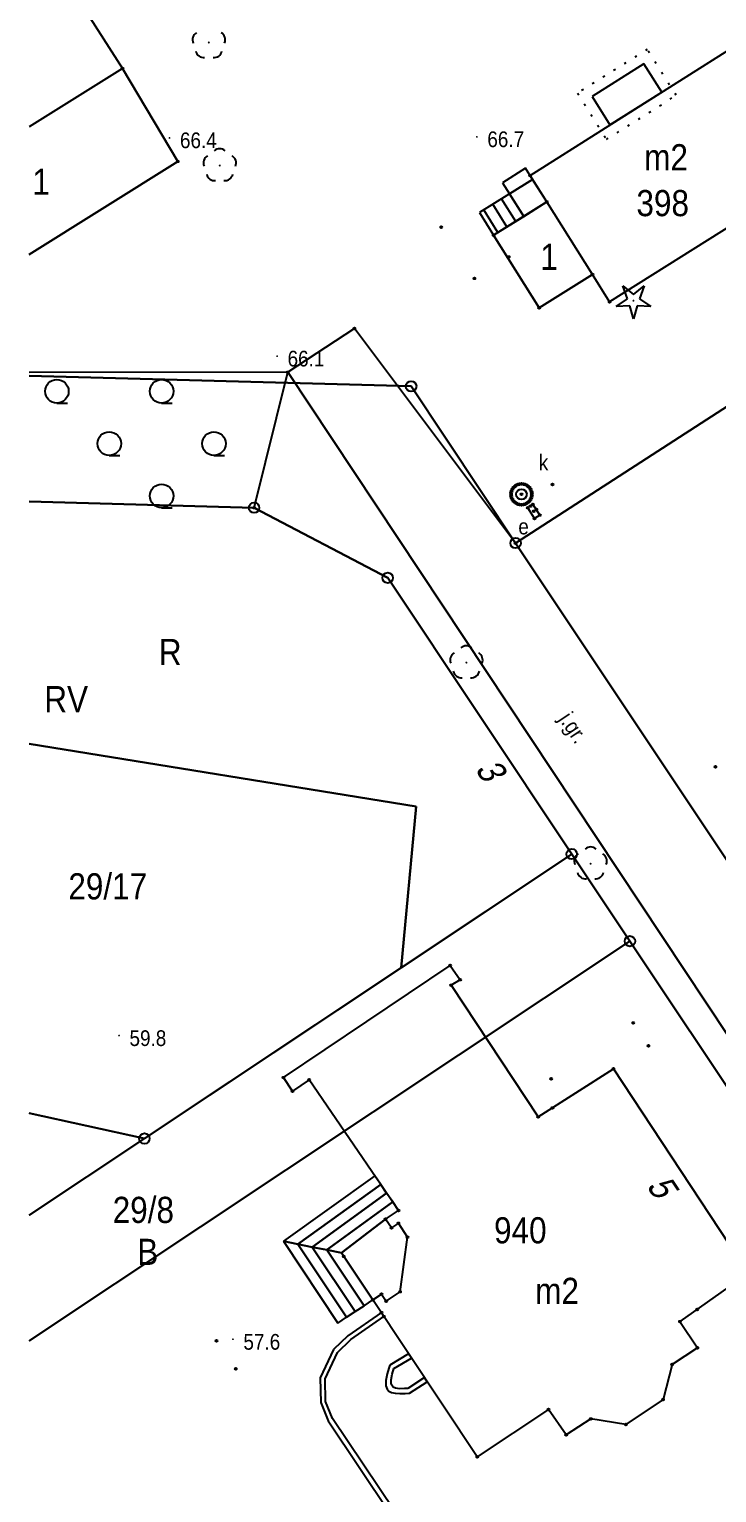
# Model space of a CAD drawing. Extents: x 6545332 to 6545538, y 5876272 to 5876530.
# Drawn here: x 6545332.3 to 6545365.1, y 5876333.7 to 5876403.6 of the extents above; entities that cross this region are included whole.
import ezdxf
from ezdxf.enums import TextEntityAlignment as Align

# ---------------------------------------------------------------- set-up
doc = ezdxf.new("R2010")
doc.units = 0
doc.header["$MEASUREMENT"] = 0
doc.linetypes.add('egbw09_500', pattern=[0.5, 0, -0.5])
doc.layers.add('1', color=8, linetype='CONTINUOUS')
doc.styles.get("Standard").update_dxf_attribs({"font": 'txt', "width": 0.75})

msp = doc.modelspace()

# ---------------------------------------------------------------- hatches: boundary and pattern name
at = {"layer": '1', "linetype": 'Continuous'}
h = msp.add_hatch(color=256, dxfattribs=at)
edge = h.paths.add_edge_path()
edge.add_arc((6545340.88, 5876403.01), 0.05, 0, 360)
h = msp.add_hatch(color=256, dxfattribs=at)
edge = h.paths.add_edge_path()
edge.add_arc((6545339, 5876398.45), 0.045, 0, 360)
h = msp.add_hatch(color=256, dxfattribs=at)
edge = h.paths.add_edge_path()
edge.add_arc((6545353.68, 5876398.5), 0.045, 0, 360)
h = msp.add_hatch(color=256, dxfattribs=at)
edge = h.paths.add_edge_path()
edge.add_arc((6545341.4, 5876397.13), 0.05, 0, 360)
h = msp.add_hatch(color=256, dxfattribs=at)
edge = h.paths.add_edge_path()
edge.add_arc((6545361.16, 5876390.67), 0.05, 0, 360)
h = msp.add_hatch(color=256, dxfattribs=at)
edge = h.paths.add_edge_path()
edge.add_arc((6545344.14, 5876388.02), 0.045, 0, 360)
h = msp.add_hatch(color=256, dxfattribs=at)
edge = h.paths.add_edge_path()
edge.add_arc((6545353.18, 5876373.38), 0.05, 0, 360)
h = msp.add_hatch(color=256, dxfattribs=at)
edge = h.paths.add_edge_path()
edge.add_arc((6545359.11, 5876363.77), 0.05, 0, 360)
h = msp.add_hatch(color=256, dxfattribs=at)
edge = h.paths.add_edge_path()
edge.add_arc((6545336.59, 5876355.56), 0.045, 0, 360)
h = msp.add_hatch(color=256, dxfattribs=at)
edge = h.paths.add_edge_path()
edge.add_arc((6545342.03, 5876341.05), 0.045, 0, 360)

# ---------------------------------------------------------------- linework, layer by layer
at = {"layer": '1'}
for p, q in [((6545332.303, 5876408.735), (6545336.76, 5876401.77)), ((6545356.22, 5876396.66), (6545366.49, 5876403.15)), ((6545336.76, 5876401.77), (6545332.303, 5876398.973)), ((6545339.39, 5876397.33), (6545336.76, 5876401.77)), ((6545336.76, 5876401.77), (6545339.39, 5876397.33)), ((6545361.66, 5876401.99), (6545359.18, 5876400.43)), ((6545362.51, 5876400.64), (6545361.66, 5876401.99)), ((6545359.18, 5876400.43), (6545360.03, 5876399.07)), ((6545360.03, 5876399.07), (6545362.51, 5876400.64)), ((6545332.303, 5876392.88), (6545339.39, 5876397.33)), ((6545339.39, 5876397.33), (6545332.303, 5876392.88)), ((6545356.01, 5876397), (6545354.91, 5876396.31)), ((6545356.01, 5876397), (6545354.91, 5876396.31)), ((6545356.34, 5876396.47), (6545356.01, 5876397)), ((6545356.34, 5876396.47), (6545356.01, 5876397)), ((6545357.02, 5876395.39), (6545356.22, 5876396.66)), ((6545370.29, 5876397.09), (6545360.02, 5876390.61)), ((6545354.91, 5876396.31), (6545355.24, 5876395.78)), ((6545354.91, 5876396.31), (6545355.24, 5876395.78)), ((6545356.34, 5876396.47), (6545355.24, 5876395.78)), ((6545356.34, 5876396.47), (6545355.24, 5876395.78)), ((6545355.24, 5876395.78), (6545356.34, 5876396.47)), ((6545355.24, 5876395.78), (6545356.34, 5876396.47)), ((6545357.02, 5876395.39), (6545356.34, 5876396.47)), ((6545357.02, 5876395.39), (6545356.34, 5876396.47)), ((6545355.24, 5876395.78), (6545353.8, 5876394.88)), ((6545355.24, 5876395.78), (6545353.8, 5876394.88)), ((6545355.112, 5876394.195), (6545354.436, 5876395.277)), ((6545357.02, 5876395.39), (6545354.48, 5876393.8)), ((6545354.48, 5876393.8), (6545357.02, 5876395.39)), ((6545355.536, 5876394.46), (6545354.86, 5876395.542)), ((6545355.92, 5876394.7), (6545355.24, 5876395.78)), ((6545355.92, 5876394.7), (6545355.24, 5876395.78)), ((6545355.24, 5876395.78), (6545355.92, 5876394.7)), ((6545355.24, 5876395.78), (6545355.92, 5876394.7)), ((6545355.92, 5876394.7), (6545357.02, 5876395.39)), ((6545355.92, 5876394.7), (6545357.02, 5876395.39)), ((6545359.2, 5876391.92), (6545357.02, 5876395.39)), ((6545353.8, 5876394.88), (6545354.48, 5876393.8)), ((6545353.8, 5876394.88), (6545354.48, 5876393.8)), ((6545354.688, 5876393.93), (6545354.012, 5876395.012)), ((6545354.48, 5876393.8), (6545355.92, 5876394.7)), ((6545354.48, 5876393.8), (6545355.92, 5876394.7)), ((6545354.48, 5876393.8), (6545356.66, 5876390.33)), ((6545356.66, 5876390.33), (6545354.48, 5876393.8)), ((6545355.53, 5876379.09), (6545378.18, 5876393.74)), ((6545378.18, 5876393.74), (6545355.53, 5876379.09)), ((6545355.53, 5876379.09), (6545378.18, 5876393.74)), ((6545355.53, 5876379.09), (6545378.18, 5876393.74)), ((6545356.66, 5876390.33), (6545359.2, 5876391.92)), ((6545359.2, 5876391.92), (6545356.66, 5876390.33)), ((6545360.02, 5876390.61), (6545359.2, 5876391.92)), ((6545347.83, 5876389.34), (6545344.65, 5876387.25)), ((6545355.53, 5876379.09), (6545347.83, 5876389.34)), ((6545344.65, 5876387.25), (6545332.303, 5876387.246)), ((6545332.303, 5876387.079), (6545350.54, 5876386.58)), ((6545350.54, 5876386.58), (6545332.303, 5876387.079)), ((6545332.303, 5876387.079), (6545350.54, 5876386.58)), ((6545343.04, 5876380.78), (6545344.65, 5876387.25)), ((6545344.65, 5876387.25), (6545402.46, 5876300.06)), ((6545350.54, 5876386.58), (6545355.53, 5876379.09)), ((6545355.53, 5876379.09), (6545350.54, 5876386.58)), ((6545350.54, 5876386.58), (6545355.53, 5876379.09)), ((6545332.303, 5876381.075), (6545343.04, 5876380.78)), ((6545332.303, 5876381.075), (6545343.04, 5876380.78)), ((6545332.303, 5876381.073), (6545343.04, 5876380.78)), ((6545343.04, 5876380.78), (6545332.303, 5876381.073)), ((6545343.04, 5876380.78), (6545332.303, 5876381.073)), ((6545343.04, 5876380.78), (6545349.42, 5876377.43)), ((6545349.42, 5876377.43), (6545343.04, 5876380.78)), ((6545349.42, 5876377.43), (6545343.04, 5876380.78)), ((6545343.04, 5876380.78), (6545349.42, 5876377.43)), ((6545356.11, 5876380.78), (6545356.36, 5876380.94)), ((6545356.43, 5876380.27), (6545356.11, 5876380.78)), ((6545356.36, 5876380.94), (6545356.69, 5876380.43)), ((6545356.69, 5876380.43), (6545356.43, 5876380.27)), ((6545391.27, 5876325.4), (6545355.53, 5876379.09)), ((6545355.53, 5876379.09), (6545370.86, 5876356.06)), ((6545355.53, 5876379.09), (6545370.86, 5876356.06)), ((6545370.86, 5876356.06), (6545355.53, 5876379.09)), ((6545355.53, 5876379.09), (6545370.86, 5876356.06)), ((6545349.42, 5876377.43), (6545358.21, 5876364.23)), ((6545358.21, 5876364.23), (6545349.42, 5876377.43)), ((6545358.21, 5876364.23), (6545349.42, 5876377.43)), ((6545349.42, 5876377.43), (6545358.21, 5876364.23)), ((6545332.303, 5876369.506), (6545350.78, 5876366.51)), ((6545350.78, 5876366.51), (6545332.303, 5876369.506)), ((6545332.303, 5876369.506), (6545350.78, 5876366.51)), ((6545350.78, 5876366.51), (6545332.303, 5876369.506)), ((6545350.78, 5876366.51), (6545350.06, 5876358.8)), ((6545350.06, 5876358.8), (6545350.78, 5876366.51)), ((6545350.78, 5876366.51), (6545350.06, 5876358.8)), ((6545350.06, 5876358.8), (6545350.78, 5876366.51)), ((6545337.8, 5876350.64), (6545358.21, 5876364.23)), ((6545358.21, 5876364.23), (6545350.06, 5876358.8)), ((6545350.06, 5876358.8), (6545358.21, 5876364.23)), ((6545350.06, 5876358.8), (6545358.21, 5876364.23)), ((6545360.99, 5876360.07), (6545358.21, 5876364.23)), ((6545358.21, 5876364.23), (6545360.99, 5876360.07)), ((6545358.21, 5876364.23), (6545360.99, 5876360.07)), ((6545360.99, 5876360.07), (6545332.303, 5876340.969)), ((6545332.303, 5876340.969), (6545360.99, 5876360.07)), ((6545360.99, 5876360.07), (6545332.303, 5876340.969)), ((6545379.27, 5876332.6), (6545360.99, 5876360.07)), ((6545360.99, 5876360.07), (6545379.27, 5876332.6)), ((6545379.27, 5876332.6), (6545360.99, 5876360.07)), ((6545344.44, 5876353.55), (6545352.4, 5876358.91)), ((6545352.4, 5876358.91), (6545352.88, 5876358.23)), ((6545350.06, 5876358.8), (6545337.8, 5876350.64)), ((6545337.8, 5876350.64), (6545350.06, 5876358.8)), ((6545337.8, 5876350.64), (6545350.06, 5876358.8)), ((6545352.88, 5876358.23), (6545352.45, 5876357.96)), ((6545352.45, 5876357.96), (6545356.61, 5876351.67)), ((6545344.87, 5876352.9), (6545344.44, 5876353.55)), ((6545345.67, 5876353.44), (6545344.87, 5876352.9)), ((6545349.94, 5876347.2), (6545345.67, 5876353.44)), ((6545356.61, 5876351.67), (6545360.2, 5876353.97)), ((6545360.2, 5876353.97), (6545366.64, 5876344.2)), ((6545332.303, 5876351.853), (6545337.8, 5876350.64)), ((6545337.8, 5876350.64), (6545332.303, 5876351.853)), ((6545332.303, 5876351.853), (6545337.8, 5876350.64)), ((6545332.303, 5876351.853), (6545337.8, 5876350.64)), ((6545337.8, 5876350.64), (6545332.303, 5876346.983)), ((6545332.303, 5876346.983), (6545337.8, 5876350.64)), ((6545332.303, 5876346.983), (6545337.8, 5876350.64)), ((6545348.81, 5876348.85), (6545344.44, 5876345.73)), ((6545348.81, 5876348.85), (6545344.44, 5876345.73)), ((6545345.13, 5876345.59), (6545349.09, 5876348.44)), ((6545345.13, 5876345.59), (6545349.09, 5876348.44)), ((6545349.09, 5876348.44), (6545345.13, 5876345.59)), ((6545349.09, 5876348.44), (6545345.13, 5876345.59)), ((6545349.09, 5876348.44), (6545348.81, 5876348.85)), ((6545349.09, 5876348.44), (6545348.81, 5876348.85)), ((6545349.37, 5876348.03), (6545349.09, 5876348.44)), ((6545349.37, 5876348.03), (6545349.09, 5876348.44)), ((6545345.82, 5876345.45), (6545349.37, 5876348.03)), ((6545345.82, 5876345.45), (6545349.37, 5876348.03)), ((6545349.37, 5876348.03), (6545345.82, 5876345.45)), ((6545349.37, 5876348.03), (6545345.82, 5876345.45)), ((6545349.66, 5876347.62), (6545349.37, 5876348.03)), ((6545349.66, 5876347.62), (6545349.37, 5876348.03)), ((6545349.66, 5876347.62), (6545346.52, 5876345.32)), ((6545349.66, 5876347.62), (6545346.52, 5876345.32)), ((6545346.52, 5876345.32), (6545349.66, 5876347.62)), ((6545346.52, 5876345.32), (6545349.66, 5876347.62)), ((6545349.32, 5876346.79), (6545349.94, 5876347.2)), ((6545349.32, 5876346.79), (6545349.94, 5876347.2)), ((6545349.32, 5876346.79), (6545349.94, 5876347.2)), ((6545349.94, 5876347.2), (6545349.66, 5876347.62)), ((6545349.94, 5876347.2), (6545349.66, 5876347.62)), ((6545347.21, 5876345.18), (6545349.32, 5876346.79)), ((6545347.21, 5876345.18), (6545349.32, 5876346.79)), ((6545349.32, 5876346.79), (6545347.21, 5876345.18)), ((6545349.32, 5876346.79), (6545347.21, 5876345.18)), ((6545349.6, 5876346.37), (6545349.32, 5876346.79)), ((6545349.6, 5876346.37), (6545349.32, 5876346.79)), ((6545349.6, 5876346.37), (6545349.32, 5876346.79)), ((6545349.93, 5876346.59), (6545349.6, 5876346.37)), ((6545349.93, 5876346.59), (6545349.6, 5876346.37)), ((6545349.93, 5876346.59), (6545349.6, 5876346.37)), ((6545350.37, 5876345.93), (6545349.93, 5876346.59)), ((6545350.37, 5876345.93), (6545349.93, 5876346.59)), ((6545350.37, 5876345.93), (6545349.93, 5876346.59)), ((6545344.44, 5876345.73), (6545345.13, 5876345.59)), ((6545344.44, 5876345.73), (6545345.13, 5876345.59)), ((6545345.13, 5876345.59), (6545344.44, 5876345.73)), ((6545344.44, 5876345.73), (6545347.04, 5876341.82)), ((6545345.13, 5876345.59), (6545344.44, 5876345.73)), ((6545344.44, 5876345.73), (6545347.04, 5876341.82)), ((6545350.01, 5876343.32), (6545350.37, 5876345.93)), ((6545350.01, 5876343.32), (6545350.37, 5876345.93)), ((6545350.01, 5876343.32), (6545350.37, 5876345.93)), ((6545345.82, 5876345.45), (6545345.13, 5876345.59)), ((6545345.13, 5876345.59), (6545347.46, 5876342.1)), ((6545345.82, 5876345.45), (6545345.13, 5876345.59)), ((6545345.13, 5876345.59), (6545347.46, 5876342.1)), ((6545345.13, 5876345.59), (6545345.82, 5876345.45)), ((6545345.13, 5876345.59), (6545345.82, 5876345.45)), ((6545347.46, 5876342.1), (6545345.13, 5876345.59)), ((6545347.46, 5876342.1), (6545345.13, 5876345.59)), ((6545347.87, 5876342.37), (6545345.82, 5876345.45)), ((6545347.87, 5876342.37), (6545345.82, 5876345.45)), ((6545346.52, 5876345.32), (6545345.82, 5876345.45)), ((6545345.82, 5876345.45), (6545347.87, 5876342.37)), ((6545346.52, 5876345.32), (6545345.82, 5876345.45)), ((6545345.82, 5876345.45), (6545347.87, 5876342.37)), ((6545345.82, 5876345.45), (6545346.52, 5876345.32)), ((6545345.82, 5876345.45), (6545346.52, 5876345.32)), ((6545348.29, 5876342.65), (6545346.52, 5876345.32)), ((6545348.29, 5876342.65), (6545346.52, 5876345.32)), ((6545346.52, 5876345.32), (6545347.21, 5876345.18)), ((6545346.52, 5876345.32), (6545347.21, 5876345.18)), ((6545347.21, 5876345.18), (6545346.52, 5876345.32)), ((6545346.52, 5876345.32), (6545348.29, 5876342.65)), ((6545347.21, 5876345.18), (6545346.52, 5876345.32)), ((6545346.52, 5876345.32), (6545348.29, 5876342.65)), ((6545347.21, 5876345.18), (6545348.71, 5876342.93)), ((6545347.21, 5876345.18), (6545348.71, 5876342.93)), ((6545348.71, 5876342.93), (6545347.21, 5876345.18)), ((6545348.71, 5876342.93), (6545347.21, 5876345.18)), ((6545366.64, 5876344.2), (6545363.38, 5876341.89)), ((6545348.29, 5876342.65), (6545348.71, 5876342.93)), ((6545348.29, 5876342.65), (6545348.71, 5876342.93)), ((6545348.71, 5876342.93), (6545349.12, 5876343.21)), ((6545348.71, 5876342.93), (6545349.12, 5876343.21)), ((6545348.71, 5876342.93), (6545349.12, 5876343.21)), ((6545353.7, 5876335.43), (6545348.71, 5876342.93)), ((6545349.12, 5876343.21), (6545349.35, 5876342.87)), ((6545349.12, 5876343.21), (6545349.35, 5876342.87)), ((6545349.12, 5876343.21), (6545349.35, 5876342.87)), ((6545349.35, 5876342.87), (6545350.01, 5876343.32)), ((6545349.35, 5876342.87), (6545350.01, 5876343.32)), ((6545349.35, 5876342.87), (6545350.01, 5876343.32)), ((6545347.46, 5876342.1), (6545347.87, 5876342.37)), ((6545347.46, 5876342.1), (6545347.87, 5876342.37)), ((6545349.12, 5876342.32), (6545347.51, 5876341.22)), ((6545347.66, 5876341.04), (6545349.24, 5876342.13)), ((6545347.87, 5876342.37), (6545348.29, 5876342.65)), ((6545347.87, 5876342.37), (6545348.29, 5876342.65)), ((6545349.24, 5876342.13), (6545349.12, 5876342.32)), ((6545347.04, 5876341.82), (6545347.46, 5876342.1)), ((6545347.04, 5876341.82), (6545347.46, 5876342.1)), ((6545363.38, 5876341.89), (6545364.21, 5876340.64)), ((6545347.51, 5876341.22), (6545346.83, 5876340.56)), ((6545347.03, 5876340.41), (6545347.66, 5876341.04)), ((6545346.83, 5876340.56), (6545346.2, 5876339.2)), ((6545346.44, 5876339.15), (6545347.03, 5876340.41)), ((6545350.42, 5876340.35), (6545349.52, 5876339.81)), ((6545349.72, 5876339.65), (6545350.56, 5876340.15)), ((6545350.56, 5876340.15), (6545350.42, 5876340.35)), ((6545364.21, 5876340.64), (6545363, 5876339.84)), ((6545349.39, 5876339.4), (6545349.33, 5876339.08)), ((6545349.47, 5876339.66), (6545349.39, 5876339.4)), ((6545349.52, 5876339.81), (6545349.47, 5876339.66)), ((6545349.58, 5876339.11), (6545349.64, 5876339.38)), ((6545349.64, 5876339.38), (6545349.72, 5876339.65)), ((6545363, 5876339.84), (6545362.57, 5876338.17)), ((6545346.2, 5876339.2), (6545346.22, 5876338.03)), ((6545346.45, 5876338.08), (6545346.44, 5876339.15)), ((6545349.33, 5876339.08), (6545349.33, 5876338.82)), ((6545349.33, 5876338.82), (6545349.39, 5876338.66)), ((6545349.39, 5876338.66), (6545349.47, 5876338.57)), ((6545349.58, 5876338.9), (6545349.58, 5876339.11)), ((6545349.68, 5876338.76), (6545349.58, 5876338.9)), ((6545349.8, 5876338.71), (6545349.68, 5876338.76)), ((6545349.99, 5876338.68), (6545349.8, 5876338.71)), ((6545350.22, 5876338.69), (6545349.99, 5876338.68)), ((6545350.39, 5876338.7), (6545350.22, 5876338.69)), ((6545351.18, 5876339.22), (6545350.39, 5876338.7)), ((6545350.47, 5876338.47), (6545351.31, 5876339.02)), ((6545351.31, 5876339.02), (6545351.18, 5876339.22)), ((6545346.22, 5876338.03), (6545346.58, 5876337.15)), ((6545346.79, 5876337.27), (6545346.45, 5876338.08)), ((6545349.47, 5876338.57), (6545349.6, 5876338.5)), ((6545349.6, 5876338.5), (6545349.78, 5876338.47)), ((6545349.78, 5876338.47), (6545350, 5876338.45)), ((6545350, 5876338.45), (6545350.26, 5876338.45)), ((6545350.26, 5876338.45), (6545350.47, 5876338.47)), ((6545362.57, 5876338.17), (6545360.8, 5876336.98)), ((6545349.74, 5876332.85), (6545346.79, 5876337.27)), ((6545357.1, 5876337.69), (6545353.7, 5876335.43)), ((6545357.94, 5876336.48), (6545357.1, 5876337.69)), ((6545359.12, 5876337.24), (6545357.94, 5876336.48)), ((6545360.8, 5876336.98), (6545359.12, 5876337.24)), ((6545346.58, 5876337.15), (6545349.54, 5876332.72))]:
    msp.add_line(p, q, dxfattribs=at)
at = {"layer": '1', "linetype": 'egbw09_500'}
for p, q in [((6545361.817, 5876402.679), (6545358.492, 5876400.588)), ((6545363.199, 5876400.485), (6545361.817, 5876402.679)), ((6545358.492, 5876400.588), (6545359.873, 5876398.379)), ((6545359.873, 5876398.379), (6545363.199, 5876400.485))]:
    msp.add_line(p, q, dxfattribs=at)
at = {"layer": '1', "linetype": 'Continuous'}
for p, q in [((6545360.877, 5876390.763), (6545360.648, 5876391.376)), ((6545360.648, 5876391.376), (6545361.16, 5876390.969)), ((6545361.16, 5876390.969), (6545361.672, 5876391.376)), ((6545361.672, 5876391.376), (6545361.443, 5876390.763)), ((6545360.332, 5876390.402), (6545360.877, 5876390.763)), ((6545360.985, 5876390.43), (6545360.332, 5876390.402)), ((6545361.16, 5876389.8), (6545360.985, 5876390.43)), ((6545361.335, 5876390.43), (6545361.16, 5876389.8)), ((6545361.988, 5876390.402), (6545361.335, 5876390.43)), ((6545361.443, 5876390.763), (6545361.988, 5876390.402)), ((6545333.622, 5876385.78), (6545334.122, 5876385.78)), ((6545338.622, 5876385.78), (6545339.122, 5876385.78)), ((6545336.122, 5876383.28), (6545336.622, 5876383.28)), ((6545341.122, 5876383.28), (6545341.622, 5876383.28)), ((6545338.622, 5876380.78), (6545339.122, 5876380.78))]:
    msp.add_line(p, q, dxfattribs=at)
at = {"layer": '1'}
for centre in [(6545336.76, 5876401.77), (6545339.39, 5876397.33), (6545356.22, 5876396.66), (6545357.02, 5876395.39), (6545351.98, 5876394.18), (6545354.48, 5876393.8), (6545355.2, 5876392.76), (6545353.56, 5876391.74), (6545359.2, 5876391.92), (6545356.66, 5876390.33), (6545356.66, 5876390.33), (6545360.02, 5876390.61), (6545347.83, 5876389.34), (6545344.65, 5876387.25), (6545355.31, 5876381.42), (6545355.32, 5876381.51), (6545355.32, 5876381.33), (6545355.34, 5876381.59), (6545355.34, 5876381.25), (6545355.38, 5876381.67), (6545355.43, 5876381.74), (6545355.49, 5876381.8), (6545355.56, 5876381.85), (6545355.64, 5876381.89), (6545355.72, 5876381.91), (6545355.81, 5876381.92), (6545355.81, 5876381.42), (6545355.81, 5876381.42), (6545355.81, 5876381.42), (6545355.81, 5876381.42), (6545355.81, 5876381.42), (6545355.9, 5876381.91), (6545355.98, 5876381.89), (6545356.06, 5876381.85), (6545356.13, 5876381.8), (6545356.19, 5876381.74), (6545356.24, 5876381.67), (6545356.28, 5876381.59), (6545356.28, 5876381.25), (6545356.3, 5876381.51), (6545356.3, 5876381.33), (6545356.31, 5876381.42), (6545357.29, 5876381.89), (6545343.04, 5876380.78), (6545355.38, 5876381.17), (6545355.43, 5876381.1), (6545355.49, 5876381.04), (6545355.56, 5876380.99), (6545355.64, 5876380.95), (6545355.72, 5876380.93), (6545355.81, 5876380.92), (6545355.9, 5876380.93), (6545355.98, 5876380.95), (6545356.06, 5876380.99), (6545356.11, 5876380.78), (6545356.13, 5876381.04), (6545356.19, 5876381.1), (6545356.24, 5876381.17), (6545356.24, 5876380.86), (6545356.36, 5876380.94), (6545356.4, 5876380.61), (6545356.52, 5876380.69), (6545356.43, 5876380.27), (6545356.69, 5876380.43), (6545355.53, 5876379.09), (6545355.53, 5876379.09), (6545365.07, 5876368.4), (6545352.4, 5876358.91), (6545352.88, 5876358.23), (6545352.45, 5876357.96), (6545361.15, 5876356.16), (6545361.87, 5876355.07), (6545360.2, 5876353.97), (6545344.44, 5876353.55), (6545345.67, 5876353.44), (6545357.23, 5876353.49), (6545344.87, 5876352.9), (6545357.29, 5876352.1), (6545356.61, 5876351.67), (6545349.94, 5876347.2), (6545349.32, 5876346.79), (6545349.6, 5876346.37), (6545349.93, 5876346.59), (6545350.37, 5876345.93), (6545347.32, 5876345.01), (6545348.71, 5876342.93), (6545349.12, 5876343.21), (6545349.35, 5876342.87), (6545350.01, 5876343.32), (6545349.12, 5876342.32), (6545349.24, 5876342.13), (6545364.2, 5876342.47), (6545363.38, 5876341.89), (6545341.24, 5876340.97), (6545364.21, 5876340.64), (6545342.16, 5876339.64), (6545363, 5876339.84), (6545362.57, 5876338.17), (6545357.1, 5876337.69), (6545359.12, 5876337.24), (6545357.94, 5876336.48), (6545360.8, 5876336.98), (6545353.7, 5876335.43)]:
    msp.add_circle(centre, 0.045, dxfattribs=at)
at = {"layer": '1', "linetype": 'Continuous'}
for centre, radius in [((6545333.622, 5876386.342), 0.562), ((6545338.622, 5876386.342), 0.562), ((6545350.54, 5876386.58), 0.25), ((6545336.122, 5876383.842), 0.562), ((6545341.122, 5876383.842), 0.562), ((6545338.622, 5876381.342), 0.562), ((6545355.81, 5876381.42), 0.25), ((6545343.04, 5876380.78), 0.25), ((6545355.53, 5876379.09), 0.25), ((6545349.42, 5876377.43), 0.25), ((6545358.21, 5876364.23), 0.25), ((6545360.99, 5876360.07), 0.25), ((6545337.8, 5876350.64), 0.25)]:
    msp.add_circle(centre, radius, dxfattribs=at)
for centre, start, end in [((6545340.5, 5876403.134), 121.308, 202.548), ((6545341.26, 5876403.134), 337.452, 58.692), ((6545340.645, 5876402.686), 193.221, 274.871), ((6545341.115, 5876402.686), 265.129, 346.779), ((6545341.02, 5876397.254), 121.308, 202.548), ((6545341.4, 5876397.53), 49.272, 130.728), ((6545341.78, 5876397.254), 337.452, 58.692), ((6545341.165, 5876396.806), 193.221, 274.871), ((6545341.635, 5876396.806), 265.129, 346.779), ((6545352.8, 5876373.504), 121.308, 202.548), ((6545353.18, 5876373.78), 49.272, 130.728), ((6545353.56, 5876373.504), 337.452, 58.692), ((6545352.945, 5876373.056), 193.221, 274.871), ((6545353.415, 5876373.056), 265.129, 346.779), ((6545359.11, 5876364.17), 49.272, 130.728), ((6545358.73, 5876363.894), 121.308, 202.548), ((6545359.49, 5876363.894), 337.452, 58.692), ((6545358.875, 5876363.446), 193.221, 274.871), ((6545359.345, 5876363.446), 265.129, 346.779)]:
    msp.add_arc(centre, 0.4, start, end, dxfattribs=at)

# ---------------------------------------------------------------- texts
at = {"layer": '1', "width": 0.9}
for s, height, p in [('66.7', 0.75, (6545354.18, 5876398.01)), ('66.4', 0.75, (6545339.5, 5876397.96)), ('m2', 1.25, (6545361.67, 5876396.9)), ('1', 1.25, (6545332.45, 5876395.73)), ('398', 1.25, (6545361.3, 5876394.71)), ('1', 1.25, (6545356.71, 5876392.14)), ('66.1', 0.75, (6545344.64, 5876387.53)), ('R', 1.25, (6545338.49, 5876373.26)), ('RV', 1.25, (6545333.02, 5876371.01)), ('59.8', 0.75, (6545337.09, 5876355.06)), ('940', 1.25, (6545354.5, 5876345.63)), ('B', 1.25, (6545337.46, 5876344.6)), ('57.6', 0.75, (6545342.53, 5876340.55))]:
    msp.add_text(s, height=height, dxfattribs=at).set_placement(p)
for s, p in [('k', (6545356.64, 5876382.94)), ('e', (6545355.66, 5876379.88))]:
    msp.add_text(s, height=0.75, dxfattribs=at).set_placement(p, align=Align.MIDDLE_LEFT)
msp.add_text('j.gr.', height=0.75, rotation=303.501, dxfattribs=at).set_placement((6545357.57, 5876370.69))
at = {"layer": '1', "oblique": 15, "width": 0.9}
for s, rotation, p in [('3', 303.209, (6545354.84, 5876368.63)), ('5', 303.152, (6545363.03, 5876348.72))]:
    msp.add_text(s, height=1.25, rotation=rotation, dxfattribs=at).set_placement(p, align=Align.TOP_CENTER)
at = {"layer": '1', "width": 0.9}
for s, p in [('29/17', (6545336.05, 5876362.69)), ('29/8', (6545337.75, 5876347.23)), ('m2', (6545357.51, 5876343.36))]:
    msp.add_text(s, height=1.25, dxfattribs=at).set_placement(p, align=Align.MIDDLE_CENTER)

doc.saveas('drawing.dxf')
